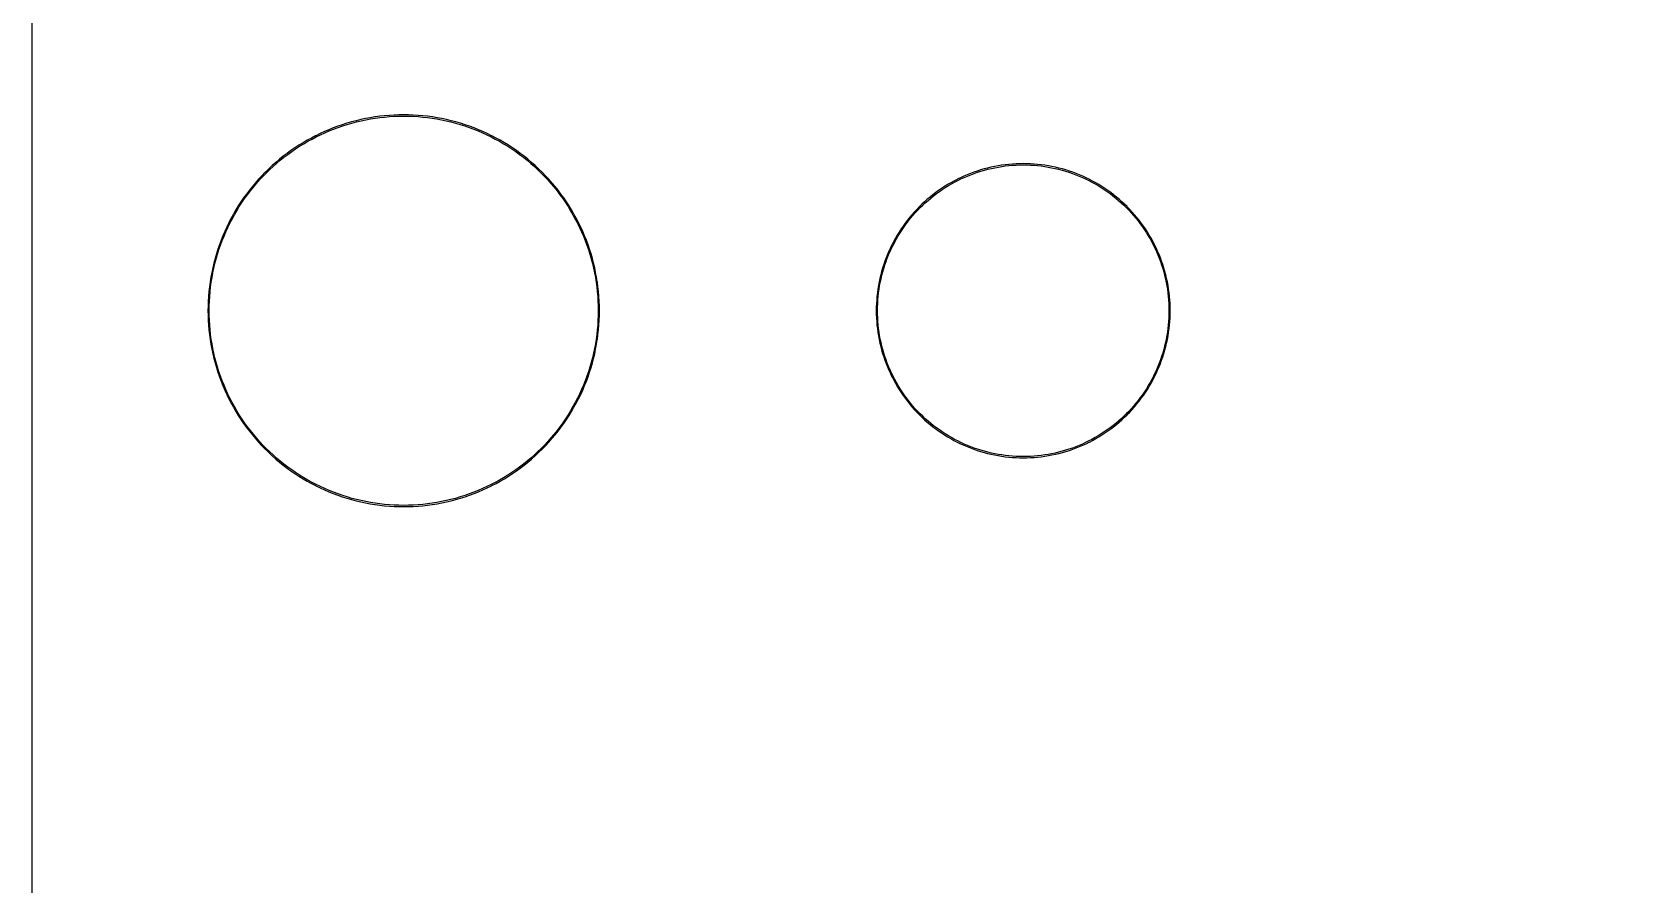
# Model space of a CAD drawing. Extents: x 2 to 124, y 0 to 129.
# Drawn here: x 2.36 to 35.12, y 65.61 to 83.07 of the extents above; entities that cross this region are included whole.
import ezdxf

# ---------------------------------------------------------------- set-up
doc = ezdxf.new("R2010")
doc.units = 0

msp = doc.modelspace()

# ---------------------------------------------------------------- linework, layer by layer
at = {"color": 5, "true_color": 0x0000ff}
msp.add_polyline3d([(123.94209, 0.3175, 0), (123.94209, 128.81762, 0), (2.36219, 128.81762, 0), (2.36219, 0.3175, 0), (123.94209, 0.3175, 0)], close=True, dxfattribs=at)
at = {"color": 34, "true_color": 0x008000}
for points in [[(2.3622, 0.3175, 0), (123.94209, 0.3175, 0), (123.94209, 128.81762, 0), (2.3622, 128.81762, 0), (2.3622, 0.3175, 0)], [(9.88415, 81.36888, 0), (9.78585, 81.36534, 0), (9.68806, 81.35924, 0), (9.59002, 81.35086, 0), (9.49248, 81.34019, 0), (9.3952, 81.32698, 0), (9.39128, 81.32635, 0), (9.29449, 81.31062, 0), (9.19797, 81.29258, 0), (9.10197, 81.27226, 0), (9.00647, 81.24966, 0), (8.91147, 81.22476, 0), (8.81724, 81.19732, 0), (8.7235, 81.16761, 0), (8.6308, 81.13561, 0), (8.5386, 81.10156, 0), (8.44767, 81.065, 0), (8.35723, 81.02639, 0), (8.26809, 80.9855, 0), (8.17995, 80.94231, 0), (8.17641, 80.94051, 0), (8.08902, 80.8953, 0), (8.00318, 80.84806, 0), (7.91835, 80.79877, 0), (7.83478, 80.74722, 0), (7.75248, 80.69362, 0), (7.67146, 80.638, 0), (7.59196, 80.58059, 0), (7.51372, 80.52115, 0), (7.43727, 80.45968, 0), (7.36209, 80.3967, 0), (7.28843, 80.33141, 0), (7.21654, 80.26461, 0), (7.14619, 80.19629, 0), (7.14338, 80.19347, 0), (7.07505, 80.12312, 0), (7.00825, 80.05124, 0), (6.94297, 79.97758, 0), (6.87998, 79.9024, 0), (6.81851, 79.82594, 0), (6.75907, 79.74771, 0), (6.70167, 79.66821, 0), (6.64604, 79.58718, 0), (6.59245, 79.50489, 0), (6.54089, 79.42131, 0), (6.49161, 79.33649, 0), (6.44437, 79.25063, 0), (6.44426, 79.25042, 0), (6.39916, 79.16325, 0), (6.39735, 79.15971, 0), (6.35417, 79.07158, 0), (6.31328, 78.98242, 0), (6.27467, 78.892, 0), (6.23809, 78.80107, 0), (6.20406, 78.70887, 0), (6.17205, 78.61615, 0), (6.14234, 78.52243, 0), (6.1149, 78.4282, 0), (6.09001, 78.3332, 0), (6.06741, 78.2377, 0), (6.04709, 78.14169, 0), (6.02905, 78.04517, 0), (6.0133, 77.94839, 0), (6.01268, 77.94447, 0), (5.99948, 77.84719, 0), (5.98881, 77.74965, 0), (5.98043, 77.6516, 0), (5.97433, 77.55382, 0), (5.97077, 77.45552, 0), (5.9695, 77.35747, 0), (5.97077, 77.25942, 0), (5.97433, 77.16113, 0), (5.98043, 77.06334, 0), (5.98881, 76.9653, 0), (5.99948, 76.86776, 0), (6.01268, 76.77048, 0), (6.0133, 76.76654, 0), (6.02905, 76.66978, 0), (6.04709, 76.57326, 0), (6.06741, 76.47725, 0), (6.09001, 76.38173, 0), (6.1149, 76.28675, 0), (6.14234, 76.19251, 0), (6.17205, 76.09878, 0), (6.20406, 76.00608, 0), (6.23809, 75.91388, 0), (6.27467, 75.82294, 0), (6.31328, 75.73251, 0), (6.35417, 75.64337, 0), (6.39735, 75.55522, 0), (6.39916, 75.55168, 0), (6.44437, 75.46431, 0), (6.49161, 75.37846, 0), (6.54089, 75.29362, 0), (6.59245, 75.21006, 0), (6.64604, 75.12775, 0), (6.70167, 75.04674, 0), (6.75907, 74.96723, 0), (6.81851, 74.889, 0), (6.87998, 74.81255, 0), (6.88001, 74.81252, 0), (6.94297, 74.73736, 0), (7.00825, 74.6637, 0), (7.07505, 74.59182, 0), (7.14338, 74.52146, 0), (7.14619, 74.51864, 0), (7.21654, 74.45032, 0), (7.28843, 74.38352, 0), (7.36209, 74.31825, 0), (7.43727, 74.25526, 0), (7.51372, 74.19379, 0), (7.59196, 74.13435, 0), (7.67146, 74.07695, 0), (7.75248, 74.02132, 0), (7.83478, 73.96773, 0), (7.91835, 73.91616, 0), (8.00318, 73.86689, 0), (8.08902, 73.81965, 0), (8.17641, 73.77442, 0), (8.17995, 73.77263, 0), (8.26809, 73.72945, 0), (8.35723, 73.68856, 0), (8.44767, 73.64995, 0), (8.5386, 73.61337, 0), (8.6308, 73.57934, 0), (8.7235, 73.54733, 0), (8.81724, 73.51761, 0), (8.91147, 73.49017, 0), (9.00647, 73.46529, 0), (9.10197, 73.44268, 0), (9.19797, 73.42236, 0), (9.29449, 73.40433, 0), (9.39128, 73.38858, 0), (9.3952, 73.38796, 0), (9.49248, 73.37475, 0), (9.59002, 73.36409, 0), (9.68806, 73.3557, 0), (9.78585, 73.34961, 0), (9.88415, 73.34605, 0), (9.9822, 73.34478, 0), (10.08024, 73.34605, 0), (10.17854, 73.34961, 0), (10.27633, 73.3557, 0), (10.37437, 73.36409, 0), (10.4719, 73.37475, 0), (10.56919, 73.38796, 0), (10.57311, 73.38858, 0), (10.66989, 73.40433, 0), (10.76641, 73.42236, 0), (10.86242, 73.44268, 0), (10.95792, 73.46529, 0), (11.05292, 73.49017, 0), (11.14715, 73.51761, 0), (11.24088, 73.54733, 0), (11.33359, 73.57934, 0), (11.42579, 73.61337, 0), (11.51672, 73.64995, 0), (11.60715, 73.68856, 0), (11.6963, 73.72945, 0), (11.78444, 73.77263, 0), (11.78798, 73.77442, 0), (11.87536, 73.81965, 0), (11.96121, 73.86689, 0), (12.04604, 73.91616, 0), (12.12961, 73.96773, 0), (12.21191, 74.02132, 0), (12.29293, 74.07695, 0), (12.37243, 74.13435, 0), (12.45067, 74.19379, 0), (12.52712, 74.25526, 0), (12.6023, 74.31825, 0), (12.67596, 74.38352, 0), (12.74785, 74.45032, 0), (12.8182, 74.51864, 0), (12.82101, 74.52146, 0), (12.88934, 74.59182, 0), (12.95614, 74.6637, 0), (13.02142, 74.73736, 0), (13.08438, 74.81252, 0), (13.08441, 74.81255, 0), (13.14588, 74.889, 0), (13.20532, 74.96723, 0), (13.26272, 75.04674, 0), (13.31835, 75.12775, 0), (13.37194, 75.21006, 0), (13.4235, 75.29362, 0), (13.47278, 75.37846, 0), (13.52002, 75.46431, 0), (13.56523, 75.55168, 0), (13.56704, 75.55522, 0), (13.61022, 75.64337, 0), (13.65111, 75.73251, 0), (13.68972, 75.82294, 0), (13.7263, 75.91388, 0), (13.76033, 76.00608, 0), (13.79234, 76.09878, 0), (13.82205, 76.19251, 0), (13.84949, 76.28675, 0), (13.87438, 76.38173, 0), (13.89698, 76.47725, 0), (13.9173, 76.57326, 0), (13.93534, 76.66978, 0), (13.95109, 76.76654, 0), (13.95171, 76.77048, 0), (13.96492, 76.86776, 0), (13.97558, 76.9653, 0), (13.98397, 77.06334, 0), (13.99006, 77.16113, 0), (13.99362, 77.25942, 0), (13.99489, 77.35747, 0), (13.99362, 77.45552, 0), (13.99006, 77.55382, 0), (13.98397, 77.6516, 0), (13.97558, 77.74965, 0), (13.96492, 77.84719, 0), (13.95171, 77.94447, 0), (13.95109, 77.94839, 0), (13.93534, 78.04517, 0), (13.9173, 78.14169, 0), (13.89698, 78.2377, 0), (13.87438, 78.3332, 0), (13.84949, 78.4282, 0), (13.82205, 78.52243, 0), (13.79234, 78.61615, 0), (13.76033, 78.70887, 0), (13.7263, 78.80107, 0), (13.68972, 78.892, 0), (13.65111, 78.98242, 0), (13.61022, 79.07158, 0), (13.56704, 79.15971, 0), (13.56523, 79.16325, 0), (13.52013, 79.25042, 0), (13.52002, 79.25063, 0), (13.47278, 79.33649, 0), (13.4235, 79.42131, 0), (13.37194, 79.50489, 0), (13.31835, 79.58718, 0), (13.26272, 79.66821, 0), (13.20532, 79.74771, 0), (13.14588, 79.82594, 0), (13.08441, 79.9024, 0), (13.02142, 79.97758, 0), (12.95614, 80.05124, 0), (12.88934, 80.12312, 0), (12.82101, 80.19347, 0), (12.8182, 80.19629, 0), (12.74785, 80.26461, 0), (12.67596, 80.33141, 0), (12.6023, 80.3967, 0), (12.52712, 80.45968, 0), (12.45067, 80.52115, 0), (12.37243, 80.58059, 0), (12.29293, 80.638, 0), (12.21191, 80.69362, 0), (12.12961, 80.74722, 0), (12.04604, 80.79877, 0), (11.96121, 80.84806, 0), (11.87536, 80.8953, 0), (11.78798, 80.94051, 0), (11.78444, 80.94231, 0), (11.6963, 80.9855, 0), (11.60715, 81.02639, 0), (11.51672, 81.065, 0), (11.42579, 81.10156, 0), (11.33359, 81.13561, 0), (11.24088, 81.16761, 0), (11.14715, 81.19732, 0), (11.05292, 81.22476, 0), (10.95792, 81.24966, 0), (10.86242, 81.27226, 0), (10.76641, 81.29258, 0), (10.66989, 81.31062, 0), (10.57311, 81.32635, 0), (10.56919, 81.32698, 0), (10.4719, 81.34019, 0), (10.37437, 81.35086, 0), (10.27633, 81.35924, 0), (10.17854, 81.36534, 0), (10.08024, 81.36888, 0), (9.9822, 81.37017, 0), (9.88415, 81.36888, 0)], [(10.17854, 73.37501, 0), (10.08024, 73.37145, 0), (9.9822, 73.37018, 0), (9.88415, 73.37145, 0), (9.78585, 73.37501, 0), (9.68806, 73.3811, 0), (9.59002, 73.38948, 0), (9.49248, 73.40015, 0), (9.39593, 73.41326, 0), (9.30235, 73.42849, 0), (9.20583, 73.44652, 0), (9.10981, 73.46684, 0), (9.01432, 73.48945, 0), (8.91932, 73.51434, 0), (8.82509, 73.54177, 0), (8.73136, 73.57149, 0), (8.63865, 73.60348, 0), (8.54645, 73.63753, 0), (8.45552, 73.67411, 0), (8.36509, 73.71271, 0), (8.27594, 73.7536, 0), (8.18878, 73.79631, 0), (8.10396, 73.8402, 0), (8.01811, 73.88744, 0), (7.93328, 73.93671, 0), (7.84971, 73.98828, 0), (7.76741, 74.04187, 0), (7.68639, 74.0975, 0), (7.60689, 74.1549, 0), (7.52865, 74.21434, 0), (7.4522, 74.27581, 0), (7.37702, 74.3388, 0), (7.30336, 74.40407, 0), (7.23147, 74.47087, 0), (7.16272, 74.53764, 0), (7.0956, 74.60675, 0), (7.0288, 74.67863, 0), (6.96352, 74.75229, 0), (6.90053, 74.82747, 0), (6.83906, 74.90393, 0), (6.77962, 74.98215, 0), (6.72222, 75.06167, 0), (6.66659, 75.14269, 0), (6.613, 75.22499, 0), (6.56144, 75.30855, 0), (6.51216, 75.39339, 0), (6.46492, 75.47924, 0), (6.42095, 75.56423, 0), (6.37833, 75.65121, 0), (6.33744, 75.74037, 0), (6.29883, 75.83078, 0), (6.26225, 75.92173, 0), (6.22822, 76.01393, 0), (6.19621, 76.10664, 0), (6.16649, 76.20036, 0), (6.13906, 76.2946, 0), (6.11417, 76.38959, 0), (6.09156, 76.4851, 0), (6.07124, 76.58111, 0), (6.05321, 76.67762, 0), (6.03799, 76.77114, 0), (6.02488, 76.86776, 0), (6.01421, 76.9653, 0), (6.00583, 77.06334, 0), (5.99973, 77.16113, 0), (5.99617, 77.25942, 0), (5.9949, 77.35747, 0), (5.99617, 77.45552, 0), (5.99973, 77.55382, 0), (6.00583, 77.6516, 0), (6.01421, 77.74965, 0), (6.02488, 77.84719, 0), (6.03798, 77.94374, 0), (6.05321, 78.03731, 0), (6.07124, 78.13384, 0), (6.09156, 78.22985, 0), (6.11417, 78.32535, 0), (6.13906, 78.42035, 0), (6.16649, 78.51457, 0), (6.19621, 78.60831, 0), (6.22822, 78.70102, 0), (6.26225, 78.79322, 0), (6.29883, 78.88415, 0), (6.33744, 78.97458, 0), (6.37833, 79.06373, 0), (6.42094, 79.15071, 0), (6.46492, 79.23569, 0), (6.51216, 79.32156, 0), (6.56144, 79.40639, 0), (6.613, 79.48996, 0), (6.66659, 79.57225, 0), (6.72222, 79.65327, 0), (6.77962, 79.73278, 0), (6.83906, 79.81101, 0), (6.90053, 79.88746, 0), (6.96352, 79.96265, 0), (7.0288, 80.03631, 0), (7.0956, 80.10818, 0), (7.16255, 80.17713, 0), (7.23147, 80.24406, 0), (7.30336, 80.31086, 0), (7.37702, 80.37615, 0), (7.4522, 80.43913, 0), (7.52865, 80.5006, 0), (7.60689, 80.56004, 0), (7.68639, 80.61745, 0), (7.76741, 80.67307, 0), (7.84971, 80.72667, 0), (7.93328, 80.77822, 0), (8.01811, 80.82751, 0), (8.10396, 80.87475, 0), (8.18912, 80.91881, 0), (8.27594, 80.96134, 0), (8.36509, 81.00223, 0), (8.45552, 81.04084, 0), (8.54645, 81.07742, 0), (8.63865, 81.11145, 0), (8.73136, 81.14346, 0), (8.82509, 81.17317, 0), (8.91932, 81.20061, 0), (9.01432, 81.2255, 0), (9.10981, 81.24809, 0), (9.20583, 81.26842, 0), (9.30235, 81.28646, 0), (9.39592, 81.30169, 0), (9.49248, 81.31479, 0), (9.59002, 81.32546, 0), (9.68806, 81.33383, 0), (9.78585, 81.33994, 0), (9.88415, 81.34349, 0), (9.9822, 81.34477, 0), (10.08024, 81.34349, 0), (10.17854, 81.33994, 0), (10.27633, 81.33383, 0), (10.37437, 81.32546, 0), (10.4719, 81.31479, 0), (10.56847, 81.30169, 0), (10.66204, 81.28646, 0), (10.75856, 81.26842, 0), (10.85457, 81.24809, 0), (10.95007, 81.2255, 0), (11.04507, 81.20061, 0), (11.1393, 81.17317, 0), (11.23303, 81.14346, 0), (11.32574, 81.11145, 0), (11.41794, 81.07742, 0), (11.50887, 81.04084, 0), (11.5993, 81.00223, 0), (11.68845, 80.96134, 0), (11.77544, 80.91872, 0), (11.86043, 80.87475, 0), (11.94628, 80.82751, 0), (12.03111, 80.77822, 0), (12.11468, 80.72667, 0), (12.19698, 80.67307, 0), (12.278, 80.61745, 0), (12.3575, 80.56004, 0), (12.43574, 80.5006, 0), (12.51219, 80.43913, 0), (12.58737, 80.37615, 0), (12.66103, 80.31086, 0), (12.73292, 80.24406, 0), (12.80184, 80.17713, 0), (12.86879, 80.10818, 0), (12.93559, 80.03631, 0), (13.00087, 79.96265, 0), (13.06386, 79.88746, 0), (13.12533, 79.81101, 0), (13.18477, 79.73278, 0), (13.24217, 79.65327, 0), (13.2978, 79.57225, 0), (13.35139, 79.48996, 0), (13.40295, 79.40639, 0), (13.45223, 79.32156, 0), (13.49947, 79.23569, 0), (13.54345, 79.15071, 0), (13.58606, 79.06373, 0), (13.62695, 78.97458, 0), (13.66556, 78.88415, 0), (13.70214, 78.79322, 0), (13.73617, 78.70102, 0), (13.76818, 78.60831, 0), (13.7979, 78.51457, 0), (13.82533, 78.42035, 0), (13.85022, 78.32535, 0), (13.87283, 78.22985, 0), (13.89315, 78.13384, 0), (13.91118, 78.03731, 0), (13.92641, 77.94374, 0), (13.93951, 77.84719, 0), (13.95018, 77.74965, 0), (13.95857, 77.6516, 0), (13.96466, 77.55382, 0), (13.96822, 77.45552, 0), (13.96949, 77.35747, 0), (13.96822, 77.25942, 0), (13.96466, 77.16113, 0), (13.95857, 77.06334, 0), (13.95018, 76.9653, 0), (13.93951, 76.86776, 0), (13.9264, 76.77114, 0), (13.91118, 76.67762, 0), (13.89315, 76.58111, 0), (13.87283, 76.4851, 0), (13.85022, 76.38959, 0), (13.82533, 76.2946, 0), (13.7979, 76.20036, 0), (13.76818, 76.10664, 0), (13.73617, 76.01393, 0), (13.70214, 75.92173, 0), (13.66556, 75.83078, 0), (13.62695, 75.74037, 0), (13.58606, 75.65121, 0), (13.54344, 75.56423, 0), (13.49947, 75.47924, 0), (13.45223, 75.39339, 0), (13.40295, 75.30855, 0), (13.35139, 75.22499, 0), (13.2978, 75.14269, 0), (13.24217, 75.06167, 0), (13.18477, 74.98215, 0), (13.12533, 74.90393, 0), (13.06386, 74.82747, 0), (13.00087, 74.75229, 0), (12.93559, 74.67863, 0), (12.86879, 74.60675, 0), (12.80167, 74.53764, 0), (12.73292, 74.47087, 0), (12.66103, 74.40407, 0), (12.58737, 74.3388, 0), (12.51219, 74.27581, 0), (12.43574, 74.21434, 0), (12.3575, 74.1549, 0), (12.278, 74.0975, 0), (12.19698, 74.04187, 0), (12.11468, 73.98828, 0), (12.03111, 73.93671, 0), (11.94628, 73.88744, 0), (11.86043, 73.8402, 0), (11.77579, 73.7964, 0), (11.68845, 73.7536, 0), (11.5993, 73.71271, 0), (11.50887, 73.67411, 0), (11.41794, 73.63753, 0), (11.32574, 73.60348, 0), (11.23303, 73.57149, 0), (11.1393, 73.54177, 0), (11.04507, 73.51434, 0), (10.95007, 73.48945, 0), (10.85457, 73.46684, 0), (10.75856, 73.44652, 0), (10.66204, 73.42849, 0), (10.56846, 73.41326, 0), (10.4719, 73.40015, 0), (10.37437, 73.38948, 0), (10.27633, 73.3811, 0), (10.17854, 73.37501, 0)], [(22.60854, 80.36915, 0), (22.53487, 80.3666, 0), (22.46147, 80.36203, 0), (22.38806, 80.35569, 0), (22.31491, 80.34756, 0), (22.24201, 80.33765, 0), (22.23809, 80.33703, 0), (22.16544, 80.32535, 0), (22.09305, 80.31189, 0), (22.02092, 80.29665, 0), (21.94929, 80.27963, 0), (21.87817, 80.26083, 0), (21.8073, 80.24026, 0), (21.7372, 80.21816, 0), (21.6676, 80.19428, 0), (21.59852, 80.16862, 0), (21.53019, 80.1412, 0), (21.46263, 80.11224, 0), (21.39557, 80.0815, 0), (21.32953, 80.04925, 0), (21.32599, 80.04745, 0), (21.26046, 80.0134, 0), (21.19594, 79.97811, 0), (21.13244, 79.94101, 0), (21.0697, 79.90241, 0), (21.00798, 79.86203, 0), (20.94728, 79.82037, 0), (20.88759, 79.77745, 0), (20.82891, 79.73274, 0), (20.77151, 79.68677, 0), (20.71512, 79.63927, 0), (20.66, 79.5905, 0), (20.60615, 79.54046, 0), (20.55332, 79.48916, 0), (20.55051, 79.48635, 0), (20.49919, 79.43351, 0), (20.44916, 79.37967, 0), (20.4004, 79.32455, 0), (20.3529, 79.26815, 0), (20.30693, 79.21075, 0), (20.26222, 79.15208, 0), (20.2193, 79.09238, 0), (20.17764, 79.03169, 0), (20.13725, 78.96996, 0), (20.09865, 78.90723, 0), (20.06156, 78.84372, 0), (20.02626, 78.77921, 0), (19.99222, 78.71368, 0), (19.99042, 78.71014, 0), (19.95816, 78.64409, 0), (19.92742, 78.57704, 0), (19.89847, 78.50948, 0), (19.87104, 78.44114, 0), (19.84537, 78.37206, 0), (19.82151, 78.30247, 0), (19.79941, 78.23236, 0), (19.77883, 78.1615, 0), (19.76004, 78.09038, 0), (19.74302, 78.01875, 0), (19.72778, 77.94661, 0), (19.71432, 77.87421, 0), (19.70263, 77.80158, 0), (19.70201, 77.79765, 0), (19.70201, 77.79764, 0), (19.69211, 77.72476, 0), (19.68397, 77.6516, 0), (19.67763, 77.5782, 0), (19.67763, 77.57818, 0), (19.67306, 77.50479, 0), (19.67052, 77.43113, 0), (19.6695, 77.35747, 0), (19.67052, 77.28381, 0), (19.67306, 77.21015, 0), (19.67763, 77.13675, 0), (19.68397, 77.06334, 0), (19.69211, 76.99019, 0), (19.70201, 76.91728, 0), (19.70263, 76.91337, 0), (19.71432, 76.84072, 0), (19.72778, 76.76833, 0), (19.74302, 76.6962, 0), (19.76004, 76.62457, 0), (19.77883, 76.55345, 0), (19.79941, 76.48258, 0), (19.82151, 76.41248, 0), (19.84537, 76.34287, 0), (19.87104, 76.27379, 0), (19.89847, 76.20547, 0), (19.92742, 76.1379, 0), (19.95816, 76.07084, 0), (19.99042, 76.00481, 0), (19.99222, 76.00127, 0), (20.02626, 75.93574, 0), (20.06156, 75.87121, 0), (20.09865, 75.80772, 0), (20.13725, 75.74498, 0), (20.17764, 75.68326, 0), (20.2193, 75.62255, 0), (20.26222, 75.56286, 0), (20.30693, 75.50418, 0), (20.3529, 75.44678, 0), (20.4004, 75.3904, 0), (20.44916, 75.33528, 0), (20.49919, 75.28143, 0), (20.55051, 75.2286, 0), (20.55332, 75.22579, 0), (20.60615, 75.17448, 0), (20.66, 75.12444, 0), (20.71512, 75.07568, 0), (20.77151, 75.02818, 0), (20.82891, 74.9822, 0), (20.88759, 74.9375, 0), (20.94728, 74.89457, 0), (21.00798, 74.85292, 0), (21.0697, 74.81252, 0), (21.13244, 74.77392, 0), (21.19594, 74.73684, 0), (21.26046, 74.70153, 0), (21.32599, 74.6675, 0), (21.32953, 74.66569, 0), (21.39557, 74.63343, 0), (21.46263, 74.6027, 0), (21.53019, 74.57375, 0), (21.59852, 74.54631, 0), (21.6676, 74.52066, 0), (21.7372, 74.49678, 0), (21.8073, 74.47469, 0), (21.87817, 74.45411, 0), (21.94929, 74.43532, 0), (22.02092, 74.4183, 0), (22.09305, 74.40306, 0), (22.16544, 74.3896, 0), (22.23809, 74.37791, 0), (22.24201, 74.37729, 0), (22.31491, 74.36739, 0), (22.38806, 74.35926, 0), (22.46147, 74.3529, 0), (22.53487, 74.34833, 0), (22.60854, 74.3458, 0), (22.6822, 74.34478, 0), (22.75586, 74.3458, 0), (22.82952, 74.34833, 0), (22.90292, 74.3529, 0), (22.97633, 74.35926, 0), (23.04948, 74.36739, 0), (23.12238, 74.37729, 0), (23.1263, 74.37791, 0), (23.19895, 74.3896, 0), (23.27134, 74.40306, 0), (23.34347, 74.4183, 0), (23.4151, 74.43532, 0), (23.48622, 74.45411, 0), (23.55709, 74.47469, 0), (23.62719, 74.49678, 0), (23.69679, 74.52066, 0), (23.76587, 74.54631, 0), (23.8342, 74.57375, 0), (23.90176, 74.6027, 0), (23.96882, 74.63343, 0), (24.03486, 74.66569, 0), (24.0384, 74.6675, 0), (24.10393, 74.70153, 0), (24.16845, 74.73684, 0), (24.23195, 74.77392, 0), (24.29469, 74.81252, 0), (24.35641, 74.85292, 0), (24.41711, 74.89457, 0), (24.4768, 74.9375, 0), (24.53548, 74.9822, 0), (24.59288, 75.02818, 0), (24.64927, 75.07568, 0), (24.70439, 75.12444, 0), (24.75824, 75.17448, 0), (24.81107, 75.22579, 0), (24.81388, 75.2286, 0), (24.86519, 75.28143, 0), (24.91522, 75.33528, 0), (24.96399, 75.3904, 0), (25.01149, 75.44678, 0), (25.05746, 75.50418, 0), (25.10217, 75.56286, 0), (25.14509, 75.62255, 0), (25.18675, 75.68326, 0), (25.22714, 75.74498, 0), (25.26574, 75.80772, 0), (25.30283, 75.87121, 0), (25.33813, 75.93574, 0), (25.37217, 76.00127, 0), (25.37397, 76.00481, 0), (25.40623, 76.07084, 0), (25.43697, 76.1379, 0), (25.46592, 76.20547, 0), (25.49335, 76.27379, 0), (25.51901, 76.34287, 0), (25.54288, 76.41248, 0), (25.56498, 76.48258, 0), (25.58556, 76.55345, 0), (25.60435, 76.62457, 0), (25.62137, 76.6962, 0), (25.63661, 76.76833, 0), (25.65007, 76.84072, 0), (25.66176, 76.91337, 0), (25.66238, 76.91728, 0), (25.67228, 76.99019, 0), (25.68041, 77.06334, 0), (25.68676, 77.13675, 0), (25.69133, 77.21015, 0), (25.69387, 77.28381, 0), (25.69489, 77.35747, 0), (25.69387, 77.43113, 0), (25.69133, 77.50479, 0), (25.68676, 77.57818, 0), (25.68676, 77.5782, 0), (25.68041, 77.6516, 0), (25.67228, 77.72476, 0), (25.66238, 77.79764, 0), (25.66238, 77.79765, 0), (25.66176, 77.80158, 0), (25.65007, 77.87421, 0), (25.63661, 77.94661, 0), (25.62137, 78.01875, 0), (25.60435, 78.09038, 0), (25.58556, 78.1615, 0), (25.56498, 78.23236, 0), (25.54288, 78.30247, 0), (25.51901, 78.37206, 0), (25.49335, 78.44114, 0), (25.46592, 78.50948, 0), (25.43697, 78.57704, 0), (25.40623, 78.64409, 0), (25.37397, 78.71014, 0), (25.37217, 78.71368, 0), (25.33813, 78.77921, 0), (25.30283, 78.84372, 0), (25.26574, 78.90723, 0), (25.22714, 78.96996, 0), (25.18675, 79.03169, 0), (25.14509, 79.09238, 0), (25.10217, 79.15208, 0), (25.05746, 79.21075, 0), (25.01149, 79.26815, 0), (24.96399, 79.32455, 0), (24.91522, 79.37967, 0), (24.86519, 79.43351, 0), (24.81388, 79.48635, 0), (24.81107, 79.48916, 0), (24.75824, 79.54046, 0), (24.70439, 79.5905, 0), (24.64927, 79.63927, 0), (24.59288, 79.68677, 0), (24.53548, 79.73274, 0), (24.4768, 79.77745, 0), (24.41711, 79.82037, 0), (24.35641, 79.86203, 0), (24.29469, 79.90241, 0), (24.23195, 79.94101, 0), (24.16845, 79.97811, 0), (24.10393, 80.0134, 0), (24.0384, 80.04745, 0), (24.03486, 80.04925, 0), (23.96882, 80.0815, 0), (23.90176, 80.11224, 0), (23.8342, 80.1412, 0), (23.76587, 80.16862, 0), (23.69679, 80.19428, 0), (23.62719, 80.21816, 0), (23.55709, 80.24026, 0), (23.48622, 80.26083, 0), (23.4151, 80.27963, 0), (23.34347, 80.29665, 0), (23.27134, 80.31189, 0), (23.19895, 80.32535, 0), (23.1263, 80.33703, 0), (23.12238, 80.33765, 0), (23.04948, 80.34756, 0), (22.97633, 80.35569, 0), (22.90292, 80.36203, 0), (22.82952, 80.3666, 0), (22.75586, 80.36915, 0), (22.6822, 80.37017, 0), (22.60854, 80.36915, 0)], [(22.82952, 74.37372, 0), (22.75586, 74.3712, 0), (22.6822, 74.37018, 0), (22.60854, 74.3712, 0), (22.53487, 74.37372, 0), (22.46147, 74.37831, 0), (22.38806, 74.38466, 0), (22.31491, 74.39278, 0), (22.24208, 74.40268, 0), (22.17329, 74.41374, 0), (22.1009, 74.42722, 0), (22.02877, 74.44246, 0), (21.95714, 74.45947, 0), (21.88602, 74.47826, 0), (21.81515, 74.49884, 0), (21.74505, 74.52094, 0), (21.67545, 74.54482, 0), (21.60637, 74.57047, 0), (21.53804, 74.5979, 0), (21.47048, 74.62685, 0), (21.40342, 74.65759, 0), (21.33862, 74.68924, 0), (21.27539, 74.72208, 0), (21.21087, 74.75739, 0), (21.14737, 74.79447, 0), (21.08463, 74.83308, 0), (21.02291, 74.87347, 0), (20.96221, 74.91512, 0), (20.90252, 74.95805, 0), (20.84384, 75.00275, 0), (20.78644, 75.04873, 0), (20.73004, 75.09623, 0), (20.67493, 75.14499, 0), (20.62108, 75.19503, 0), (20.56967, 75.24496, 0), (20.51974, 75.29636, 0), (20.46971, 75.35021, 0), (20.42095, 75.40533, 0), (20.37344, 75.46172, 0), (20.32748, 75.51912, 0), (20.28277, 75.57778, 0), (20.23985, 75.63748, 0), (20.19819, 75.69819, 0), (20.1578, 75.75991, 0), (20.1192, 75.82265, 0), (20.08211, 75.88615, 0), (20.04681, 75.95067, 0), (20.01396, 76.01391, 0), (19.98232, 76.0787, 0), (19.95158, 76.14575, 0), (19.92263, 76.21332, 0), (19.89519, 76.28164, 0), (19.86954, 76.35073, 0), (19.84565, 76.42033, 0), (19.82357, 76.49043, 0), (19.80299, 76.5613, 0), (19.78419, 76.63242, 0), (19.76718, 76.70404, 0), (19.75194, 76.77618, 0), (19.73848, 76.84856, 0), (19.72733, 76.91783, 0), (19.71751, 76.99019, 0), (19.70938, 77.06334, 0), (19.70302, 77.13675, 0), (19.69846, 77.21015, 0), (19.69592, 77.28381, 0), (19.6949, 77.35747, 0), (19.69592, 77.43113, 0), (19.69846, 77.50479, 0), (19.70302, 77.57818, 0), (19.70302, 77.5782, 0), (19.70938, 77.6516, 0), (19.71751, 77.72476, 0), (19.72735, 77.79722, 0), (19.73848, 77.86637, 0), (19.75194, 77.93876, 0), (19.76718, 78.0109, 0), (19.78419, 78.08253, 0), (19.80299, 78.15365, 0), (19.82357, 78.2245, 0), (19.84565, 78.29461, 0), (19.86954, 78.36421, 0), (19.89519, 78.4333, 0), (19.92263, 78.50163, 0), (19.95158, 78.56919, 0), (19.98232, 78.63625, 0), (20.01395, 78.70102, 0), (20.04681, 78.76428, 0), (20.08211, 78.8288, 0), (20.1192, 78.8923, 0), (20.1578, 78.95502, 0), (20.19819, 79.01676, 0), (20.23985, 79.07746, 0), (20.28277, 79.13715, 0), (20.32748, 79.19583, 0), (20.37344, 79.25323, 0), (20.42095, 79.30962, 0), (20.46971, 79.36474, 0), (20.51974, 79.41858, 0), (20.56984, 79.47015, 0), (20.62108, 79.51991, 0), (20.67493, 79.56995, 0), (20.73004, 79.61872, 0), (20.78644, 79.66622, 0), (20.84384, 79.71219, 0), (20.90252, 79.7569, 0), (20.96221, 79.79982, 0), (21.02291, 79.84148, 0), (21.08463, 79.88186, 0), (21.14737, 79.92046, 0), (21.21087, 79.95756, 0), (21.27539, 79.99285, 0), (21.33833, 80.02555, 0), (21.40342, 80.05735, 0), (21.47048, 80.08808, 0), (21.53804, 80.11704, 0), (21.60637, 80.14447, 0), (21.67545, 80.17013, 0), (21.74505, 80.194, 0), (21.81515, 80.2161, 0), (21.88602, 80.23668, 0), (21.95714, 80.25547, 0), (22.02877, 80.27249, 0), (22.1009, 80.28773, 0), (22.17329, 80.30119, 0), (22.2421, 80.31226, 0), (22.31491, 80.32216, 0), (22.38806, 80.33029, 0), (22.46147, 80.33664, 0), (22.53487, 80.34121, 0), (22.60854, 80.34375, 0), (22.6822, 80.34477, 0), (22.75586, 80.34375, 0), (22.82952, 80.34121, 0), (22.90292, 80.33664, 0), (22.97633, 80.33029, 0), (23.04948, 80.32216, 0), (23.12229, 80.31226, 0), (23.1911, 80.30119, 0), (23.26349, 80.28773, 0), (23.33562, 80.27249, 0), (23.40725, 80.25547, 0), (23.47837, 80.23668, 0), (23.54924, 80.2161, 0), (23.61934, 80.194, 0), (23.68894, 80.17013, 0), (23.75802, 80.14447, 0), (23.82635, 80.11704, 0), (23.89391, 80.08808, 0), (23.96097, 80.05735, 0), (24.02606, 80.02555, 0), (24.089, 79.99285, 0), (24.15352, 79.95756, 0), (24.21702, 79.92046, 0), (24.27976, 79.88186, 0), (24.34148, 79.84148, 0), (24.40218, 79.79982, 0), (24.46187, 79.7569, 0), (24.52055, 79.71219, 0), (24.57795, 79.66622, 0), (24.63434, 79.61872, 0), (24.68946, 79.56995, 0), (24.74331, 79.51991, 0), (24.79455, 79.47016, 0), (24.84464, 79.41858, 0), (24.89467, 79.36474, 0), (24.94344, 79.30962, 0), (24.99094, 79.25323, 0), (25.03691, 79.19583, 0), (25.08162, 79.13715, 0), (25.12454, 79.07746, 0), (25.1662, 79.01676, 0), (25.20659, 78.95502, 0), (25.24519, 78.8923, 0), (25.28228, 78.8288, 0), (25.31758, 78.76428, 0), (25.35044, 78.70102, 0), (25.38207, 78.63625, 0), (25.41281, 78.56919, 0), (25.44176, 78.50163, 0), (25.4692, 78.4333, 0), (25.49485, 78.36421, 0), (25.51873, 78.29461, 0), (25.54082, 78.2245, 0), (25.5614, 78.15365, 0), (25.58019, 78.08253, 0), (25.59721, 78.0109, 0), (25.61245, 77.93876, 0), (25.62591, 77.86637, 0), (25.63704, 77.79722, 0), (25.64688, 77.72476, 0), (25.65501, 77.6516, 0), (25.66136, 77.5782, 0), (25.66136, 77.57818, 0), (25.66593, 77.50479, 0), (25.66847, 77.43113, 0), (25.66949, 77.35747, 0), (25.66847, 77.28381, 0), (25.66593, 77.21015, 0), (25.66136, 77.13675, 0), (25.65501, 77.06334, 0), (25.64688, 76.99019, 0), (25.63706, 76.91783, 0), (25.62591, 76.84856, 0), (25.61245, 76.77618, 0), (25.59721, 76.70404, 0), (25.58019, 76.63242, 0), (25.5614, 76.5613, 0), (25.54082, 76.49043, 0), (25.51873, 76.42033, 0), (25.49485, 76.35073, 0), (25.4692, 76.28164, 0), (25.44176, 76.21332, 0), (25.41281, 76.14575, 0), (25.38207, 76.0787, 0), (25.35043, 76.01391, 0), (25.31758, 75.95067, 0), (25.28228, 75.88615, 0), (25.24519, 75.82265, 0), (25.20659, 75.75991, 0), (25.1662, 75.69819, 0), (25.12454, 75.63748, 0), (25.08162, 75.57778, 0), (25.03691, 75.51912, 0), (24.99094, 75.46172, 0), (24.94344, 75.40533, 0), (24.89467, 75.35021, 0), (24.84464, 75.29636, 0), (24.79471, 75.24496, 0), (24.74331, 75.19503, 0), (24.68946, 75.14499, 0), (24.63434, 75.09623, 0), (24.57795, 75.04873, 0), (24.52055, 75.00275, 0), (24.46187, 74.95805, 0), (24.40218, 74.91512, 0), (24.34148, 74.87347, 0), (24.27976, 74.83308, 0), (24.21702, 74.79447, 0), (24.15352, 74.75739, 0), (24.089, 74.72208, 0), (24.02577, 74.68924, 0), (23.96097, 74.65759, 0), (23.89391, 74.62685, 0), (23.82635, 74.5979, 0), (23.75802, 74.57047, 0), (23.68894, 74.54482, 0), (23.61934, 74.52094, 0), (23.54924, 74.49884, 0), (23.47837, 74.47826, 0), (23.40725, 74.45947, 0), (23.33562, 74.44246, 0), (23.26349, 74.42722, 0), (23.1911, 74.41374, 0), (23.12231, 74.40268, 0), (23.04948, 74.39278, 0), (22.97633, 74.38466, 0), (22.90292, 74.37831, 0), (22.82952, 74.37372, 0)]]:
    msp.add_polyline3d(points, close=True, dxfattribs=at)

doc.saveas('drawing.dxf')
